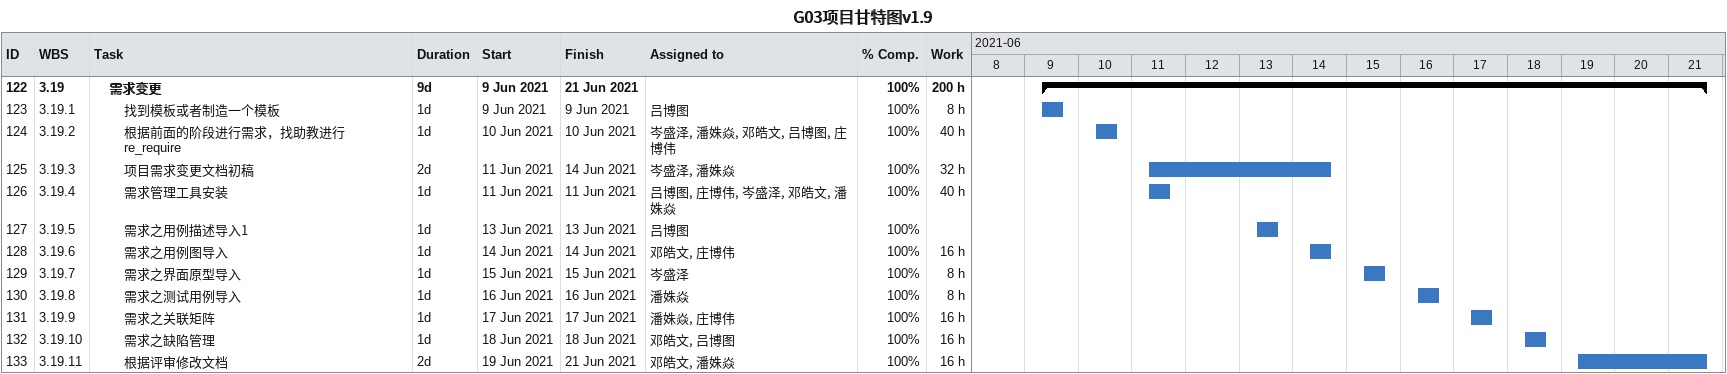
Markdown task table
G03项目甘特图v1.9

| ID | WBS | Task | Duration | Start | Finish | Resources | % complete | Work (h) |
|---|---|---|---|---|---|---|---|---|
| 122 | 3.19 | **需求变更** | 9d | 2021-06-09 | 2021-06-21 |  | 100 | 200 |
| 123 | 3.19.1 | 找到模板或者制造一个模板 | 1d | 2021-06-09 | 2021-06-09 | 吕博图 | 100 | 8 |
| 124 | 3.19.2 | 根据前面的阶段进行需求，找助教进行re_require | 1d | 2021-06-10 | 2021-06-10 | 岑盛泽, 潘姝焱, 邓皓文, 吕博图, 庄博伟 | 100 | 40 |
| 125 | 3.19.3 | 项目需求变更文档初稿 | 2d | 2021-06-11 | 2021-06-14 | 岑盛泽, 潘姝焱 | 100 | 32 |
| 126 | 3.19.4 | 需求管理工具安装 | 1d | 2021-06-11 | 2021-06-11 | 吕博图, 庄博伟, 岑盛泽, 邓皓文, 潘姝焱 | 100 | 40 |
| 127 | 3.19.5 | 需求之用例描述导入1 | 1d | 2021-06-13 | 2021-06-13 | 吕博图 | 100 |  |
| 128 | 3.19.6 | 需求之用例图导入 | 1d | 2021-06-14 | 2021-06-14 | 邓皓文, 庄博伟 | 100 | 16 |
| 129 | 3.19.7 | 需求之界面原型导入 | 1d | 2021-06-15 | 2021-06-15 | 岑盛泽 | 100 | 8 |
| 130 | 3.19.8 | 需求之测试用例导入 | 1d | 2021-06-16 | 2021-06-16 | 潘姝焱 | 100 | 8 |
| 131 | 3.19.9 | 需求之关联矩阵 | 1d | 2021-06-17 | 2021-06-17 | 潘姝焱, 庄博伟 | 100 | 16 |
| 132 | 3.19.10 | 需求之缺陷管理 | 1d | 2021-06-18 | 2021-06-18 | 邓皓文, 吕博图 | 100 | 16 |
| 133 | 3.19.11 | 根据评审修改文档 | 2d | 2021-06-19 | 2021-06-21 | 邓皓文, 潘姝焱 | 100 | 16 |
